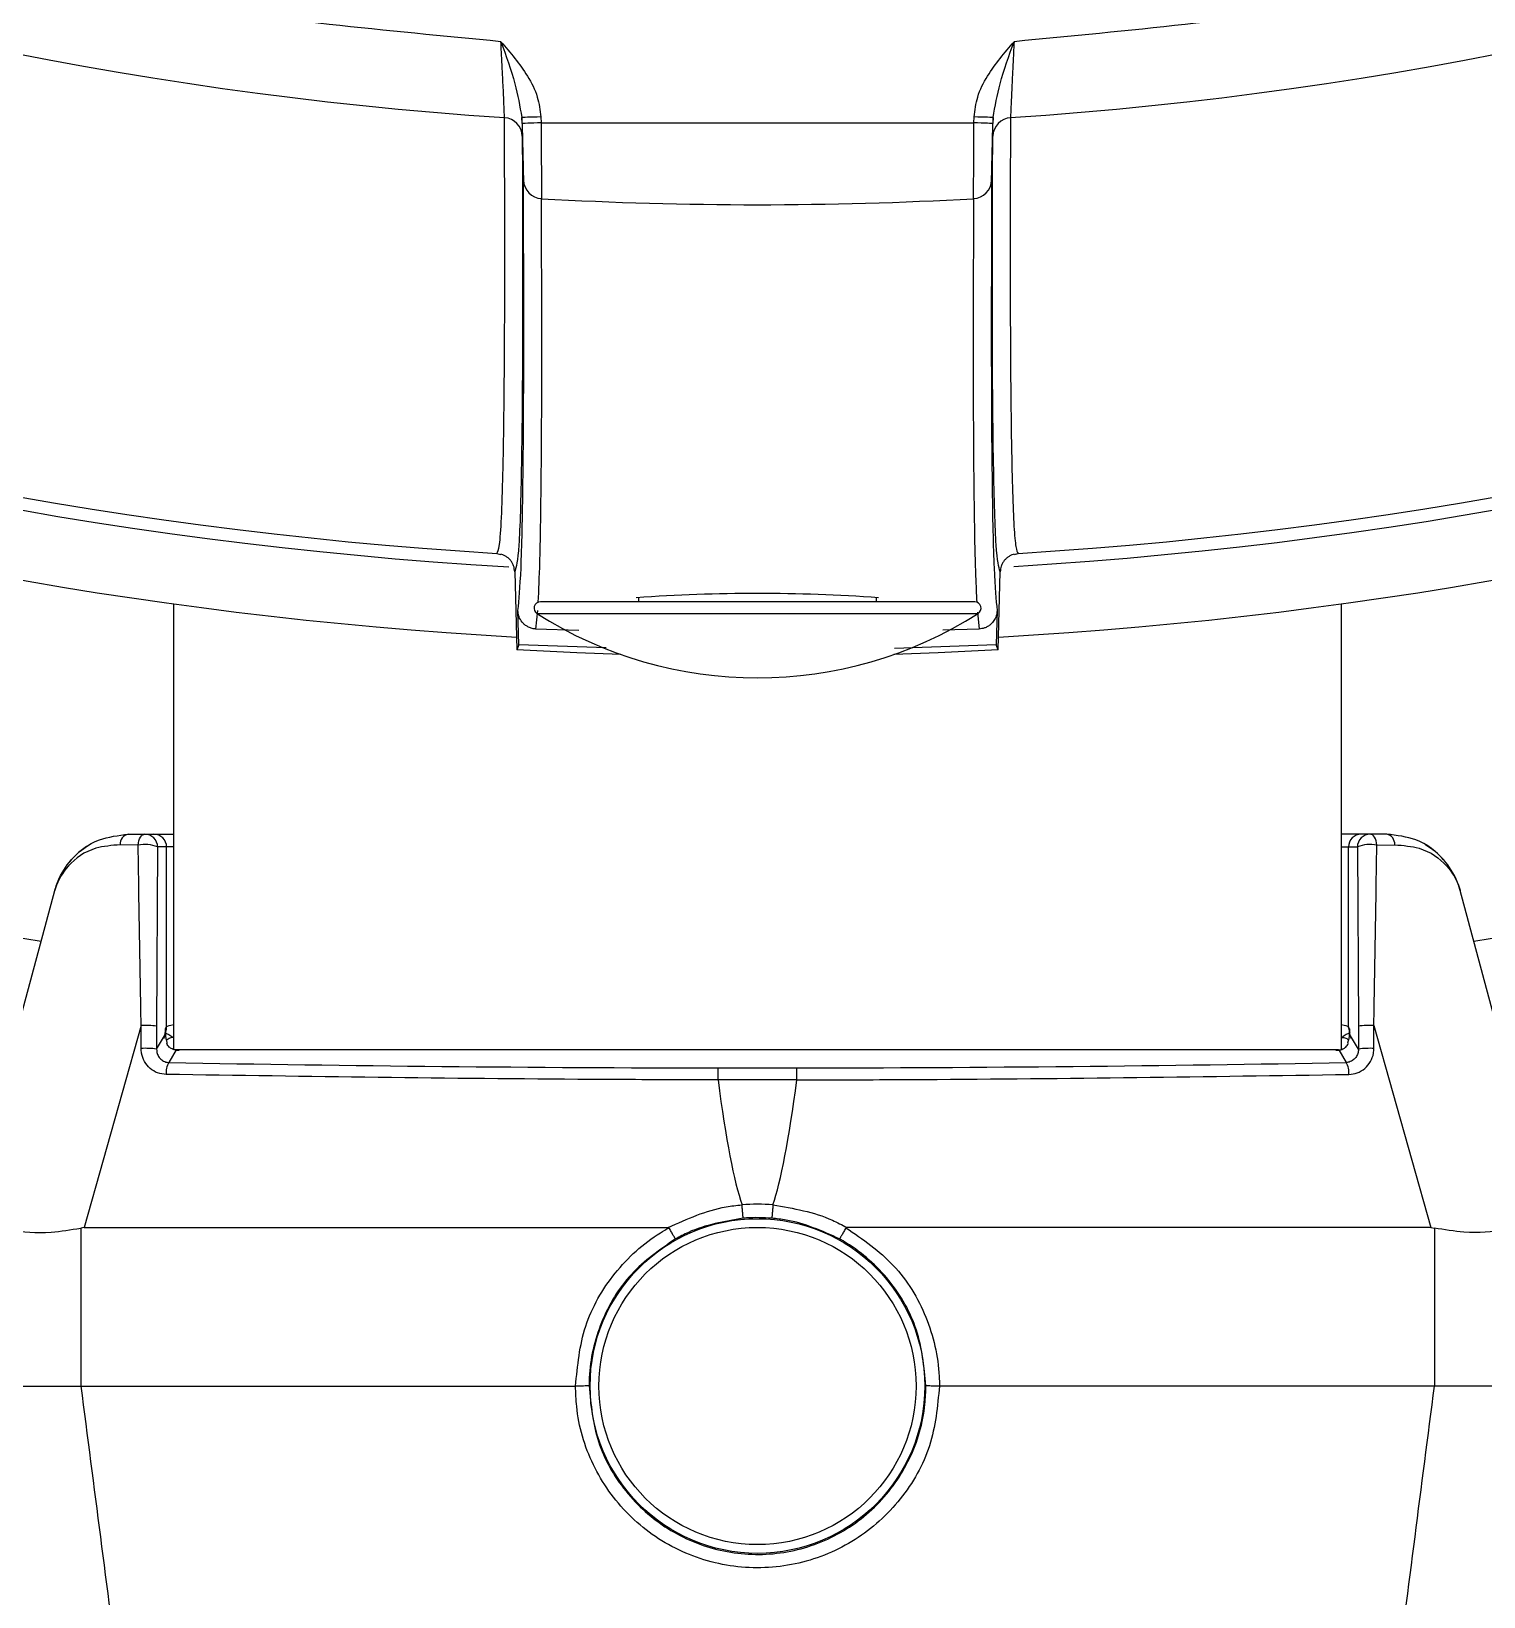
# Model space of a CAD drawing. Extents: x 7 to 135, y 3 to 97.
# Drawn here: x 128.274 to 129.419, y 37.35 to 38.584 of the extents above; entities that cross this region are included whole.
import ezdxf

# ---------------------------------------------------------------- set-up
doc = ezdxf.new("R2010")
doc.units = 0
doc.header["$MEASUREMENT"] = 0
doc.layers.add('OBJECT', color=7, linetype='CONTINUOUS')

msp = doc.modelspace()

# ---------------------------------------------------------------- linework, layer by layer
at = {"layer": 'OBJECT'}
for p, q in [((128.6611, 38.5118), (128.6609, 38.5165)), ((128.6759, 38.5169), (128.676, 38.5121)), ((128.676, 38.5121), (129.0172, 38.5121)), ((129.0172, 38.5121), (129.0173, 38.5169)), ((129.0323, 38.5165), (129.0322, 38.5118)), ((128.6413, 38.1728), (128.6442, 38.1719)), ((129.0491, 38.1719), (129.0519, 38.1728)), ((128.6553, 38.1582), (128.657, 38.0968)), ((129.0363, 38.0968), (129.0379, 38.1582)), ((128.3866, 37.7817), (128.3866, 38.133)), ((128.6755, 38.1348), (129.0178, 38.1348)), ((128.7529, 38.1378), (128.7529, 38.1348)), ((128.9404, 38.1348), (128.9404, 38.1378)), ((129.3066, 38.133), (129.3066, 37.7817)), ((128.6585, 38.1008), (128.6578, 38.1277)), ((128.672, 38.1132), (128.6734, 38.1279)), ((128.6728, 38.1255), (129.0205, 38.1255)), ((129.0199, 38.1265), (129.0212, 38.1132)), ((129.0355, 38.1277), (129.0347, 38.1008)), ((128.7058, 38.1121), (128.672, 38.1132)), ((129.0212, 38.1132), (128.9927, 38.1123)), ((128.6585, 38.1008), (128.657, 38.0968)), ((128.7273, 38.0983), (128.6585, 38.1008)), ((129.0347, 38.1008), (128.9547, 38.098)), ((129.0363, 38.0968), (129.0347, 38.1008)), ((128.3507, 37.9515), (128.3638, 37.9515)), ((128.3638, 37.9515), (128.3709, 37.9515)), ((128.3709, 37.9515), (128.3866, 37.9515)), ((129.3223, 37.9515), (129.3067, 37.9515)), ((129.3294, 37.9515), (129.3223, 37.9515)), ((129.3425, 37.9515), (129.3294, 37.9515)), ((128.3585, 37.9429), (128.3443, 37.9432)), ((128.3738, 37.9415), (128.373, 37.8002)), ((128.3809, 37.9415), (128.3738, 37.9415)), ((128.3809, 37.7995), (128.3809, 37.9415)), ((128.3866, 37.9415), (128.3809, 37.9415)), ((129.3066, 37.9415), (129.3124, 37.9415)), ((129.3124, 37.7995), (129.3124, 37.9415)), ((129.3124, 37.9415), (129.3194, 37.9415)), ((129.3194, 37.9415), (129.3202, 37.8002)), ((129.3347, 37.9429), (129.3489, 37.9432)), ((128.3609, 37.8007), (128.3159, 37.6415)), ((128.3608, 37.7826), (128.3609, 37.8007)), ((128.373, 37.8002), (128.373, 37.782)), ((128.3801, 37.7982), (128.3809, 37.7995)), ((128.3801, 37.7939), (128.3801, 37.7963)), ((129.3131, 37.7982), (129.3124, 37.7995)), ((129.3132, 37.7939), (129.3132, 37.7963)), ((129.3202, 37.8002), (129.3203, 37.782)), ((129.3324, 37.7826), (129.3324, 37.8007)), ((129.3324, 37.8007), (129.3773, 37.6415)), ((128.373, 37.782), (128.3801, 37.7939)), ((128.3812, 37.7869), (128.381, 37.7865)), ((129.312, 37.7869), (129.3122, 37.7865)), ((129.3203, 37.782), (129.3132, 37.7939)), ((128.3885, 37.7814), (128.3826, 37.7716)), ((128.3886, 37.7814), (128.3885, 37.7814)), ((129.3025, 37.7814), (128.3908, 37.7814)), ((129.3025, 37.7814), (128.3908, 37.7814)), ((128.3908, 37.7814), (128.3908, 37.7814)), ((129.3025, 37.7814), (129.3025, 37.7814)), ((129.3046, 37.7814), (129.3047, 37.7814)), ((129.3047, 37.7814), (129.3106, 37.7716)), ((128.8156, 37.7673), (128.8777, 37.7673)), ((128.8155, 37.7579), (128.8155, 37.7579)), ((128.8777, 37.7579), (128.8155, 37.7579)), ((128.8777, 37.7579), (128.8777, 37.7579)), ((128.8344, 37.6593), (128.8344, 37.6593)), ((128.8588, 37.6593), (128.8588, 37.6593)), ((128.3159, 37.6415), (128.3132, 37.641)), ((128.3132, 37.641), (128.3132, 37.5165)), ((128.3159, 37.6415), (128.7763, 37.6415)), ((129.3773, 37.6415), (128.9169, 37.6415)), ((129.3773, 37.6415), (129.3801, 37.641)), ((129.3801, 37.641), (129.3801, 37.5165)), ((128.3132, 37.5165), (128.3133, 37.5165)), ((128.3133, 37.5165), (128.7032, 37.5165)), ((128.7032, 37.5165), (128.7032, 37.5165)), ((129.3799, 37.5165), (128.99, 37.5165)), ((128.99, 37.5165), (128.99, 37.5165)), ((129.3801, 37.5165), (129.3799, 37.5165))]:
    msp.add_line(p, q, dxfattribs=at)
at = {"layer": 'OBJECT', "flags": 128}
for points in [[(128.6759, 38.5169), (128.673, 38.5168), (128.6702, 38.5167), (128.6676, 38.5166), (128.6653, 38.5166), (128.6635, 38.5165), (128.6621, 38.5165), (128.6612, 38.5165), (128.6609, 38.5165)], [(128.676, 38.5121), (128.6731, 38.5121), (128.6703, 38.512), (128.6677, 38.5119), (128.6655, 38.5119), (128.6636, 38.5118), (128.6622, 38.5118), (128.6613, 38.5118), (128.6611, 38.5118)], [(129.0322, 38.5118), (129.0319, 38.5118), (129.031, 38.5118), (129.0296, 38.5118), (129.0278, 38.5119), (129.0255, 38.5119), (129.0229, 38.512), (129.0201, 38.5121), (129.0172, 38.5121)], [(129.0323, 38.5165), (129.032, 38.5165), (129.0312, 38.5165), (129.0298, 38.5165), (129.0279, 38.5166), (129.0256, 38.5166), (129.023, 38.5167), (129.0202, 38.5168), (129.0173, 38.5169)], [(128.739, 38.0932), (128.7043, 38.0945), (128.657, 38.0968)], [(129.0363, 38.0968), (128.9889, 38.0945), (128.9542, 38.0932)], [(128.3585, 37.9429), (128.3587, 37.9446), (128.3591, 37.9463), (128.3596, 37.9478), (128.3603, 37.9491), (128.3611, 37.9501), (128.3619, 37.9509), (128.3629, 37.9513), (128.3638, 37.9515)], [(129.3347, 37.9429), (129.3345, 37.9446), (129.3341, 37.9463), (129.3336, 37.9478), (129.3329, 37.9491), (129.3322, 37.9501), (129.3313, 37.9509), (129.3304, 37.9513), (129.3294, 37.9515)], [(128.2216, 37.6415), (128.2572, 37.7742), (128.2928, 37.907)], [(129.4716, 37.6415), (129.4361, 37.7742), (129.4005, 37.907)]]:
    msp.add_lwpolyline(points, dxfattribs=at)
at = {"layer": 'OBJECT'}
for radius in [0.1319, 0.125]:
    msp.add_circle((128.8466, 37.5165), radius, dxfattribs=at)
for centre, radius, start, end in [((128.8466, 41.5165), 3.0068, 199.6027, 266.1975), ((128.8466, 41.5165), 3.0068, 273.8025, 340.2009), ((128.8466, 41.5165), 3.36, 234.2297, 266.6553), ((128.8466, 41.5165), 3.35, 234.4956, 266.4858), ((128.8466, 41.5165), 3.36, 273.4489, 305.7703), ((128.8466, 41.5165), 3.35, 273.5142, 305.5044), ((128.8466, 41.4765), 3.375, 236.7599, 266.7741), ((128.8466, 41.4765), 3.375, 273.2259, 303.2401), ((128.6463, 38.5014), 0.0149, 1.693, 86.4317), ((129.047, 38.5014), 0.0149, 93.568, 178.3067), ((128.8466, 41.5165), 3.6926, 235.2304, 261.2067), ((128.8466, 41.5165), 3.6926, 278.7933, 304.7696), ((128.6771, 38.4674), 0.0149, 181.6953, 267.0453), ((129.0162, 38.4674), 0.0149, 272.9541, 358.3052), ((128.8466, 41.5165), 3.0688, 266.8184, 273.1816), ((128.8466, 36.8281), 1.3132, 85.8295, 94.1705), ((128.6755, 38.1297), 0.005, 90, 237.4319), ((129.0178, 38.1297), 0.005, 302.5681, 90), ((128.8466, 38.3977), 0.323, 237.4319, 302.5681), ((128.3524, 37.9436), 0.00813, 102.1953, 182.4299), ((128.3635, 37.9138), 0.0296, 69.6929, 99.7811), ((128.3638, 37.9415), 0.00999, 359.9579, 89.9614), ((128.3709, 37.9415), 0.00999, 359.9579, 89.9614), ((129.3224, 37.9415), 0.00999, 90.0394, 180.0405), ((129.3294, 37.9415), 0.00999, 90.0386, 180.0413), ((129.3297, 37.9138), 0.0296, 80.2186, 110.3075), ((129.3408, 37.9436), 0.00813, 357.5717, 77.8044), ((128.3507, 37.8915), 0.06, 120.6343, 140.784), ((129.3425, 37.8915), 0.06, 41.5897, 59.3657), ((129.3425, 37.8915), 0.06, 15, 18.0174), ((128.364, 37.733), 0.0678, 82.387, 92.6807), ((128.371, 37.7994), 0.00991, 336.6503, 0.2767), ((129.3223, 37.7995), 0.00992, 179.7332, 203.344), ((129.3292, 37.733), 0.0678, 87.3193, 97.613), ((128.364, 37.7149), 0.0678, 82.3866, 92.6808), ((128.3958, 37.7637), 0.0153, 149.2152, 185.9943), ((129.2974, 37.7637), 0.0153, 354.0066, 30.7839), ((129.3293, 37.7149), 0.0678, 87.3189, 97.6136), ((128.8466, 37.5169), 0.1429, 85.1062, 94.8938)]:
    msp.add_arc(centre, radius, start, end, dxfattribs=at)
for centre, major_axis, ratio, start_param, end_param in [((128.3676, 37.8106), (-0.008, 0.0234), 0.411517, 3.54502, 3.919031), ((128.3776, 37.8106), (-0.002, 0.016), 0.100662, 3.339482, 3.812184), ((128.3959, 37.7994), (0.015, 0), 0.145814, 2.233983, 3.089233), ((129.2974, 37.7994), (0.015, 0), 0.145814, 0.05236, 0.90761), ((129.3157, 37.8106), (0.002, 0.016), 0.100662, 2.471001, 2.943703), ((129.3256, 37.8106), (0.008, 0.0234), 0.411517, 2.364154, 2.738165), ((128.3863, 37.7877), (-0.004, 0.0117), 0.411517, 0.876129, 1.497694), ((129.3069, 37.7877), (0.004, 0.0117), 0.411517, 4.785491, 5.407056), ((128.8466, 37.9618), (2.2237, 0), 0.08749, 4.50219, 4.698427), ((128.3908, 37.7831), (0.02, 0), 0.087489, 4.599764, 4.712389), ((128.8466, 37.9618), (2.2237, 0), 0.08749, 4.726351, 4.922588), ((129.3025, 37.7831), (0.02, 0), 0.087489, 4.712389, 4.825014), ((128.8466, 58.7347), (0, 21.0932), 0.014063, 3.03651, 3.100472), ((128.8466, 58.7347), (0, 21.0932), 0.014063, 3.182713, 3.246675)]:
    msp.add_ellipse(centre, major_axis=major_axis, ratio=ratio, start_param=start_param, end_param=end_param, dxfattribs=at)
for points, knots in [([(128.6444, 38.5762), (128.554, 38.5849), (128.3718, 38.6023), (128.1009, 38.661), (127.8318, 38.7446), (127.5683, 38.8558), (127.3143, 38.9934), (127.0741, 39.156), (126.851, 39.3413), (126.648, 39.5469), (126.4677, 39.7688), (126.3124, 40.0039), (126.1805, 40.2477), (126.1129, 40.4179), (126.0794, 40.5023)], [0, 0, 0, 0, 0.080292, 0.161895, 0.244722, 0.329339, 0.414466, 0.5, 0.585539, 0.670666, 0.755278, 0.83811, 0.919711, 1, 1, 1, 1]), ([(131.6083, 40.4874), (131.5745, 40.4036), (131.5063, 40.2345), (131.3739, 39.9924), (131.2182, 39.7591), (131.038, 39.5389), (130.8353, 39.335), (130.6127, 39.1512), (130.3733, 38.9901), (130.1203, 38.8536), (129.8579, 38.7434), (129.59, 38.6604), (129.3203, 38.6022), (129.1388, 38.5848), (129.0488, 38.5762)], [0, 0, 0, 0, 0.080321, 0.16194, 0.244772, 0.329378, 0.414487, 0.5, 0.585518, 0.670628, 0.755228, 0.838065, 0.919682, 1, 1, 1, 1]), ([(128.6472, 38.5163), (128.6472, 38.5179), (128.647, 38.5211), (128.6465, 38.5347), (128.6457, 38.5498), (128.645, 38.5637), (128.6446, 38.5719), (128.6444, 38.5762)], [0, 0, 0, 0, 0.243103, 0.499287, 0.717498, 0.850803, 1, 1, 1, 1]), ([(128.6444, 38.5762), (128.6485, 38.5651), (128.6557, 38.545), (128.6593, 38.5253), (128.6609, 38.5165)], [0, 0, 0, 0, 0.552242, 1, 1, 1, 1]), ([(128.6444, 38.5762), (128.6518, 38.5675), (128.6632, 38.5542), (128.6738, 38.5335), (128.6753, 38.5222), (128.6759, 38.5169)], [0, 0, 0, 0, 0.500813, 0.766654, 1, 1, 1, 1]), ([(129.0173, 38.5169), (129.018, 38.5222), (129.0194, 38.5335), (129.0301, 38.5542), (129.0414, 38.5675), (129.0488, 38.5762)], [0, 0, 0, 0, 0.233233, 0.499189, 1, 1, 1, 1]), ([(129.0323, 38.5165), (129.0339, 38.5253), (129.0375, 38.545), (129.0448, 38.5651), (129.0488, 38.5762)], [0, 0, 0, 0, 0.447758, 1, 1, 1, 1]), ([(129.0488, 38.5762), (129.0486, 38.5719), (129.0482, 38.5637), (129.0475, 38.5498), (129.0468, 38.5347), (129.0462, 38.5211), (129.0461, 38.5179), (129.046, 38.5163)], [0, 0, 0, 0, 0.149214, 0.282543, 0.50081, 0.756933, 1, 1, 1, 1]), ([(128.6413, 38.1728), (128.642, 38.1741), (128.6433, 38.1768), (128.6449, 38.1988), (128.6461, 38.234), (128.6469, 38.284), (128.6474, 38.3488), (128.6475, 38.4252), (128.6473, 38.4863), (128.6472, 38.5163)], [0, 0, 0, 0, 0.144222, 0.287378, 0.429468, 0.575454, 0.722208, 0.863723, 1, 1, 1, 1]), ([(128.6609, 38.5165), (128.661, 38.5128), (128.6612, 38.5055), (128.6612, 38.5031), (128.6612, 38.5019)], [0, 0, 0, 0, 0.498577, 1, 1, 1, 1]), ([(128.6611, 38.5118), (128.6612, 38.5063), (128.6615, 38.4953), (128.6618, 38.4812), (128.6621, 38.4706), (128.6621, 38.4681), (128.6621, 38.4669)], [0, 0, 0, 0, 0.250502, 0.500077, 0.750009, 1, 1, 1, 1]), ([(128.676, 38.5121), (128.6761, 38.5078), (128.6761, 38.4995), (128.6762, 38.4856), (128.6763, 38.4706), (128.6763, 38.4572), (128.6763, 38.454), (128.6763, 38.4524)], [0, 0, 0, 0, 0.150462, 0.284207, 0.500795, 0.757105, 1, 1, 1, 1]), ([(129.0169, 38.4524), (129.0169, 38.454), (129.0169, 38.4572), (129.017, 38.4706), (129.0171, 38.4856), (129.0171, 38.4995), (129.0172, 38.5078), (129.0172, 38.5121)], [0, 0, 0, 0, 0.242986, 0.499423, 0.715905, 0.849592, 1, 1, 1, 1]), ([(129.0311, 38.4669), (129.0311, 38.4682), (129.0312, 38.4706), (129.0314, 38.4812), (129.0318, 38.4954), (129.032, 38.5063), (129.0322, 38.5118)], [0, 0, 0, 0, 0.250427, 0.500042, 0.749984, 1, 1, 1, 1]), ([(129.032, 38.5019), (129.032, 38.5031), (129.0321, 38.5055), (129.0322, 38.5128), (129.0323, 38.5165)], [0, 0, 0, 0, 0.498254, 1, 1, 1, 1]), ([(129.046, 38.5163), (129.0459, 38.49), (129.0457, 38.4365), (129.0458, 38.3677), (129.0461, 38.3069), (129.0467, 38.2575), (129.0476, 38.2194), (129.0487, 38.1927), (129.0502, 38.1758), (129.0514, 38.1738), (129.052, 38.1728)], [0, 0, 0, 0, 0.118989, 0.241992, 0.369009, 0.500039, 0.623805, 0.748387, 0.873785, 1, 1, 1, 1]), ([(128.6612, 38.5019), (128.6614, 38.4486), (128.6617, 38.3422), (128.6607, 38.2378), (128.6588, 38.1703), (128.6565, 38.1622), (128.6553, 38.1582)], [0, 0, 0, 0, 0.249972, 0.5, 0.749997, 1, 1, 1, 1]), ([(129.0379, 38.1582), (129.0367, 38.1623), (129.0345, 38.1703), (129.0325, 38.2378), (129.0315, 38.3422), (129.0319, 38.4487), (129.032, 38.5019)], [0, 0, 0, 0, 0.25003, 0.500058, 0.750055, 1, 1, 1, 1]), ([(128.6578, 38.1277), (128.6587, 38.1365), (128.6604, 38.1541), (128.6619, 38.2243), (128.6626, 38.3238), (128.6623, 38.4192), (128.6621, 38.4669)], [0, 0, 0, 0, 0.250003, 0.5, 0.750017, 1, 1, 1, 1]), ([(129.0311, 38.4669), (129.031, 38.4192), (129.0307, 38.3238), (129.0314, 38.2243), (129.0328, 38.1541), (129.0346, 38.1365), (129.0355, 38.1277)], [0, 0, 0, 0, 0.249981, 0.5, 0.749995, 1, 1, 1, 1]), ([(128.6738, 38.1344), (128.6743, 38.1441), (128.6752, 38.164), (128.676, 38.2135), (128.6766, 38.2784), (128.6767, 38.3574), (128.6764, 38.4212), (128.6763, 38.4524)], [0, 0, 0, 0, 0.1905704, 0.3911125, 0.6018876, 0.80485, 1, 1, 1, 1]), ([(129.0169, 38.4524), (129.0168, 38.4256), (129.0166, 38.3709), (129.0166, 38.3009), (129.0169, 38.2401), (129.0175, 38.1912), (129.0184, 38.1553), (129.0191, 38.1408), (129.0194, 38.1345)], [0, 0, 0, 0, 0.166187, 0.338091, 0.515711, 0.692033, 0.864081, 1, 1, 1, 1]), ([(128.6553, 38.1582), (128.6551, 38.1599), (128.6548, 38.1624), (128.6534, 38.1654), (128.6519, 38.1675), (128.6502, 38.1693), (128.6481, 38.1707), (128.6462, 38.1718), (128.6448, 38.172), (128.6442, 38.1721)], [0, 0, 0, 0, 0.262809, 0.392797, 0.522789, 0.652783, 0.782776, 0.91276, 1, 1, 1, 1]), ([(129.049, 38.1721), (129.0483, 38.172), (129.0469, 38.1717), (129.0448, 38.1705), (129.0428, 38.1691), (129.0411, 38.1672), (129.0397, 38.1651), (129.0383, 38.1622), (129.0381, 38.1598), (129.0379, 38.1582)], [0, 0, 0, 0, 0.104718, 0.23473, 0.364738, 0.494748, 0.624753, 0.754764, 1, 1, 1, 1]), ([(128.672, 38.1132), (128.671, 38.1133), (128.669, 38.1135), (128.6663, 38.1146), (128.6639, 38.116), (128.6613, 38.1182), (128.6595, 38.1208), (128.6581, 38.1243), (128.6579, 38.1263), (128.6578, 38.1277)], [0, 0, 0, 0, 0.152009, 0.292175, 0.422086, 0.539463, 0.752419, 0.836079, 1, 1, 1, 1]), ([(129.0355, 38.1277), (129.0353, 38.1263), (129.0351, 38.1241), (129.0338, 38.121), (129.0322, 38.1187), (129.0301, 38.1166), (129.028, 38.1151), (129.025, 38.1137), (129.0227, 38.1134), (129.0212, 38.1132)], [0, 0, 0, 0, 0.171874, 0.25672, 0.427736, 0.526489, 0.655006, 0.78344, 1, 1, 1, 1]), ([(128.2928, 37.907), (128.2928, 37.9071), (128.293, 37.9079), (128.2938, 37.9105), (128.2968, 37.919), (128.3059, 37.9333), (128.3244, 37.9482), (128.3428, 37.9505), (128.3507, 37.9515)], [0, 0, 0, 0, 0.003661, 0.034966, 0.112488, 0.381453, 0.732444, 1, 1, 1, 1]), ([(129.4005, 37.907), (129.4004, 37.9071), (129.4002, 37.9079), (129.3995, 37.9105), (129.3964, 37.919), (129.3874, 37.9333), (129.3689, 37.9482), (129.3505, 37.9505), (129.3425, 37.9515)], [0, 0, 0, 0, 0.003661, 0.034966, 0.112488, 0.381452, 0.732443, 1, 1, 1, 1]), ([(128.3443, 37.9432), (128.3377, 37.9426), (128.3206, 37.9411), (128.3027, 37.9279), (128.295, 37.9148), (128.2929, 37.9077), (128.2928, 37.9071), (128.2928, 37.907)], [0, 0, 0, 0, 0.244745, 0.626729, 0.96793, 0.996143, 1, 1, 1, 1]), ([(128.3609, 37.8007), (128.3607, 37.8074), (128.3601, 37.8406), (128.3593, 37.8882), (128.3587, 37.9287), (128.3585, 37.9429)], [0, 0, 0, 0, 0.1396844, 0.6986638, 1, 1, 1, 1]), ([(129.3324, 37.8007), (129.3325, 37.8074), (129.3331, 37.8406), (129.334, 37.8882), (129.3345, 37.9287), (129.3347, 37.9429)], [0, 0, 0, 0, 0.139684, 0.698664, 1, 1, 1, 1]), ([(129.3489, 37.9432), (129.3556, 37.9426), (129.3726, 37.9411), (129.3906, 37.9279), (129.3982, 37.9148), (129.4003, 37.9077), (129.4004, 37.9071), (129.4005, 37.907)], [0, 0, 0, 0, 0.244744, 0.626729, 0.96793, 0.996143, 1, 1, 1, 1]), ([(128.3801, 37.7963), (128.3801, 37.7966), (128.3801, 37.7972), (128.3801, 37.7978), (128.3801, 37.7981), (128.3801, 37.7982), (128.3801, 37.7982)], [0, 0, 0, 0, 0.441098, 0.822014, 0.939429, 1, 1, 1, 1]), ([(129.3132, 37.7963), (129.3132, 37.7966), (129.3132, 37.7972), (129.3132, 37.7978), (129.3131, 37.7981), (129.3131, 37.7982), (129.3131, 37.7982)], [0, 0, 0, 0, 0.441099, 0.822016, 0.939432, 1, 1, 1, 1]), ([(128.3798, 37.795), (128.3801, 37.7949), (128.3806, 37.7947), (128.3837, 37.7931), (128.3859, 37.7913), (128.3865, 37.7914), (128.3866, 37.7915)], [0, 0, 0, 0, 0.276399, 0.561777, 0.909303, 1, 1, 1, 1]), ([(128.3808, 37.7892), (128.3814, 37.7897), (128.383, 37.7909), (128.3853, 37.7916), (128.3867, 37.7913), (128.3869, 37.7913)], [0, 0, 0, 0, 0.371587, 0.9011314, 1, 1, 1, 1]), ([(128.3885, 37.7814), (128.388, 37.7814), (128.3867, 37.7816), (128.3847, 37.7823), (128.3824, 37.784), (128.3815, 37.7855), (128.381, 37.7865)], [0, 0, 0, 0, 0.1164609, 0.2694615, 0.5427188, 1, 1, 1, 1]), ([(129.3047, 37.7814), (129.3053, 37.7814), (129.3065, 37.7816), (129.3086, 37.7823), (129.3108, 37.784), (129.3117, 37.7855), (129.3122, 37.7865)], [0, 0, 0, 0, 0.11646, 0.26946, 0.542721, 1, 1, 1, 1]), ([(129.3134, 37.795), (129.3132, 37.7949), (129.3127, 37.7947), (129.3096, 37.7931), (129.3074, 37.7913), (129.3067, 37.7914), (129.3066, 37.7915)], [0, 0, 0, 0, 0.276398, 0.561778, 0.909303, 1, 1, 1, 1]), ([(129.307, 37.7912), (129.3076, 37.7912), (129.3093, 37.7912), (129.3112, 37.7904), (129.3122, 37.7895), (129.3125, 37.7892)], [0, 0, 0, 0, 0.299008, 0.821644, 1, 1, 1, 1]), ([(128.3806, 37.7621), (128.3783, 37.7624), (128.3737, 37.7629), (128.3677, 37.7666), (128.3633, 37.772), (128.3611, 37.7777), (128.3609, 37.7813), (128.3608, 37.7826)], [0, 0, 0, 0, 0.219063, 0.438017, 0.659215, 0.880002, 1, 1, 1, 1]), ([(128.373, 37.782), (128.3731, 37.7808), (128.3733, 37.7785), (128.375, 37.7753), (128.3777, 37.7729), (128.3804, 37.7717), (128.3821, 37.7716), (128.3826, 37.7716)], [0, 0, 0, 0, 0.2190116, 0.4374998, 0.6691567, 0.9071814, 1, 1, 1, 1]), ([(128.3908, 37.7814), (128.3906, 37.7814), (128.3899, 37.7814), (128.3892, 37.7814), (128.3886, 37.7814)], [0, 0, 0, 0, 0.250016, 1, 1, 1, 1]), ([(129.3046, 37.7814), (129.3044, 37.7814), (129.3037, 37.7814), (129.303, 37.7814), (129.3025, 37.7814)], [0, 0, 0, 0, 0.250032, 1, 1, 1, 1]), ([(129.3203, 37.782), (129.3202, 37.7808), (129.3199, 37.7785), (129.3182, 37.7753), (129.3156, 37.7729), (129.3128, 37.7717), (129.3111, 37.7716), (129.3106, 37.7716)], [0, 0, 0, 0, 0.219014, 0.437499, 0.669163, 0.907181, 1, 1, 1, 1]), ([(129.3127, 37.7621), (129.315, 37.7624), (129.3195, 37.7629), (129.3255, 37.7666), (129.33, 37.772), (129.3322, 37.7777), (129.3324, 37.7813), (129.3324, 37.7826)], [0, 0, 0, 0, 0.219062, 0.43802, 0.659218, 0.880001, 1, 1, 1, 1]), ([(128.8155, 37.7579), (128.8088, 37.7579), (128.7755, 37.7579), (128.6295, 37.7584), (128.4918, 37.7605), (128.3806, 37.7621)], [0, 0, 0, 0, 0.045653, 0.228293, 1, 1, 1, 1]), ([(128.8155, 37.7579), (128.8155, 37.759), (128.8155, 37.7612), (128.8155, 37.7641), (128.8155, 37.7662), (128.8156, 37.7671), (128.8156, 37.7672), (128.8156, 37.7673)], [0, 0, 0, 0, 0.2359204, 0.4718303, 0.7077444, 0.9253979, 1, 1, 1, 1]), ([(128.8777, 37.7579), (128.8777, 37.759), (128.8777, 37.7612), (128.8777, 37.7641), (128.8777, 37.7662), (128.8777, 37.7671), (128.8777, 37.7672), (128.8777, 37.7673)], [0, 0, 0, 0, 0.23592, 0.47183, 0.707744, 0.925398, 1, 1, 1, 1]), ([(128.8777, 37.7579), (128.8844, 37.7579), (128.9177, 37.7579), (129.0638, 37.7584), (129.2014, 37.7605), (129.3127, 37.7621)], [0, 0, 0, 0, 0.045653, 0.228293, 1, 1, 1, 1]), ([(128.7763, 37.6415), (128.7912, 37.6482), (128.8099, 37.6567), (128.8302, 37.6589), (128.8344, 37.6593)], [0, 0, 0, 0, 0.791838, 1, 1, 1, 1]), ([(128.8353, 37.6488), (128.8205, 37.6463), (128.8019, 37.643), (128.7853, 37.6343), (128.782, 37.6325)], [0, 0, 0, 0, 0.796378, 1, 1, 1, 1]), ([(128.8353, 37.6488), (128.8353, 37.6489), (128.8353, 37.6489), (128.8353, 37.6494), (128.8352, 37.6505), (128.835, 37.6529), (128.8347, 37.6559), (128.8345, 37.6582), (128.8344, 37.6593)], [0, 0, 0, 0, 0.101772, 0.160239, 0.370183, 0.580117, 0.790058, 1, 1, 1, 1]), ([(128.8579, 37.6488), (128.8512, 37.6491), (128.8437, 37.6495), (128.8362, 37.6489), (128.8353, 37.6488)], [0, 0, 0, 0, 0.886115, 1, 1, 1, 1]), ([(128.8588, 37.6593), (128.8587, 37.6582), (128.8585, 37.6559), (128.8583, 37.6529), (128.8581, 37.6505), (128.858, 37.6494), (128.8579, 37.6489), (128.8579, 37.6489), (128.8579, 37.6488)], [0, 0, 0, 0, 0.209941, 0.419882, 0.629817, 0.839761, 0.898228, 1, 1, 1, 1]), ([(128.9113, 37.6325), (128.8976, 37.6387), (128.8803, 37.6464), (128.8617, 37.6484), (128.8579, 37.6488)], [0, 0, 0, 0, 0.79638, 1, 1, 1, 1]), ([(128.8588, 37.6593), (128.8749, 37.6566), (128.8952, 37.6531), (128.9132, 37.6435), (128.9169, 37.6415)], [0, 0, 0, 0, 0.791809, 1, 1, 1, 1]), ([(128.2216, 37.6415), (128.2218, 37.6416), (128.2227, 37.6418), (128.2326, 37.6409), (128.2564, 37.6394), (128.2851, 37.6363), (128.3053, 37.6397), (128.3132, 37.641)], [0, 0, 0, 0, 0.09751, 0.351329, 0.599304, 0.843153, 1, 1, 1, 1]), ([(128.7032, 37.5165), (128.7048, 37.5325), (128.7079, 37.5645), (128.7325, 37.607), (128.7585, 37.6307), (128.7746, 37.64), (128.7769, 37.6413)], [0, 0, 0, 0, 0.315568, 0.631102, 0.947588, 1, 1, 1, 1]), ([(128.7769, 37.6413), (128.7769, 37.6413), (128.7768, 37.6414), (128.7767, 37.6415), (128.7765, 37.6415), (128.7764, 37.6415), (128.7763, 37.6415)], [0, 0, 0, 0, 0.159894, 0.36379, 0.750519, 1, 1, 1, 1]), ([(128.782, 37.6325), (128.7819, 37.6325), (128.7819, 37.6325), (128.7817, 37.6328), (128.7812, 37.6337), (128.78, 37.6357), (128.7785, 37.6384), (128.7774, 37.6403), (128.7769, 37.6413)], [0, 0, 0, 0, 0.0485669, 0.1401811, 0.3551607, 0.5701003, 0.7850449, 1, 1, 1, 1]), ([(128.9163, 37.6413), (128.9158, 37.6403), (128.9147, 37.6384), (128.9132, 37.6357), (128.912, 37.6337), (128.9115, 37.6328), (128.9113, 37.6325), (128.9113, 37.6325), (128.9113, 37.6325)], [0, 0, 0, 0, 0.214953, 0.429904, 0.644842, 0.85982, 0.951433, 1, 1, 1, 1]), ([(128.9169, 37.6415), (128.9169, 37.6415), (128.9167, 37.6415), (128.9165, 37.6415), (128.9164, 37.6414), (128.9164, 37.6413), (128.9163, 37.6413)], [0, 0, 0, 0, 0.344984, 0.691951, 0.85964, 1, 1, 1, 1]), ([(128.9163, 37.6413), (128.9296, 37.6322), (128.9561, 37.6139), (128.9816, 37.5718), (128.9896, 37.5376), (128.99, 37.519), (128.99, 37.5165)], [0, 0, 0, 0, 0.315106, 0.632943, 0.949791, 1, 1, 1, 1]), ([(129.4716, 37.6415), (129.4714, 37.6416), (129.4706, 37.6418), (129.4606, 37.6409), (129.4369, 37.6394), (129.4081, 37.6363), (129.388, 37.6397), (129.3801, 37.641)], [0, 0, 0, 0, 0.09751, 0.351329, 0.599305, 0.843154, 1, 1, 1, 1]), ([(128.782, 37.6325), (128.7696, 37.6239), (128.745, 37.6068), (128.7215, 37.5675), (128.7142, 37.5358), (128.7139, 37.5189), (128.7139, 37.5167)], [0, 0, 0, 0, 0.318291, 0.636578, 0.954853, 1, 1, 1, 1]), ([(128.9794, 37.5167), (128.9779, 37.5317), (128.9749, 37.5615), (128.952, 37.6011), (128.9279, 37.6229), (128.9131, 37.6314), (128.9113, 37.6325)], [0, 0, 0, 0, 0.3178116, 0.6356055, 0.9537927, 1, 1, 1, 1]), ([(128.2216, 37.5165), (128.223, 37.5162), (128.2257, 37.5157), (128.2465, 37.5158), (128.2762, 37.5166), (128.3011, 37.5165), (128.3132, 37.5165)], [0, 0, 0, 0, 0.253585, 0.507165, 0.760847, 1, 1, 1, 1]), ([(128.3133, 37.5165), (128.3236, 37.4372), (128.3412, 37.3008), (128.3588, 37.1643), (128.3662, 37.1072)], [0, 0, 0, 0, 0.58145, 1, 1, 1, 1]), ([(128.7139, 37.5167), (128.7139, 37.5167), (128.7138, 37.5167), (128.7135, 37.5167), (128.7121, 37.5166), (128.7097, 37.5165), (128.7066, 37.5165), (128.7044, 37.5165), (128.7032, 37.5165)], [0, 0, 0, 0, 0.032902, 0.166155, 0.374678, 0.583144, 0.79157, 1, 1, 1, 1]), ([(128.99, 37.5165), (128.9885, 37.5005), (128.9854, 37.4685), (128.961, 37.4259), (128.925, 37.3932), (128.8798, 37.3743), (128.8308, 37.3714), (128.7834, 37.3848), (128.7432, 37.4132), (128.7149, 37.4532), (128.7041, 37.4898), (128.7034, 37.5111), (128.7032, 37.5165)], [0, 0, 0, 0, 0.106547, 0.213092, 0.319763, 0.426916, 0.534499, 0.642267, 0.74996, 0.857311, 0.964156, 1, 1, 1, 1]), ([(128.7139, 37.5167), (128.7153, 37.5018), (128.7182, 37.472), (128.741, 37.4322), (128.7746, 37.402), (128.8167, 37.3846), (128.862, 37.3821), (128.9056, 37.3948), (128.9426, 37.4212), (128.9686, 37.4583), (128.9786, 37.4922), (128.9792, 37.5119), (128.9794, 37.5167)], [0, 0, 0, 0, 0.1072612, 0.2145275, 0.3216991, 0.4289109, 0.5361291, 0.6433133, 0.7505167, 0.8577413, 0.9649188, 1, 1, 1, 1]), ([(128.99, 37.5165), (128.9889, 37.5165), (128.9866, 37.5165), (128.9835, 37.5165), (128.9811, 37.5166), (128.9798, 37.5167), (128.9794, 37.5167), (128.9794, 37.5167), (128.9794, 37.5167)], [0, 0, 0, 0, 0.208445, 0.416869, 0.625319, 0.833847, 0.967099, 1, 1, 1, 1]), ([(129.3799, 37.5165), (129.3697, 37.4372), (129.3521, 37.3008), (129.3344, 37.1643), (129.3271, 37.1072)], [0, 0, 0, 0, 0.58145, 1, 1, 1, 1]), ([(129.4716, 37.5165), (129.4703, 37.5162), (129.4675, 37.5157), (129.4467, 37.5158), (129.417, 37.5166), (129.3921, 37.5165), (129.3801, 37.5165)], [0, 0, 0, 0, 0.253586, 0.507166, 0.760848, 1, 1, 1, 1])]:
    msp.add_open_spline(points, degree=3, knots=knots, dxfattribs=at)

doc.saveas('drawing.dxf')
